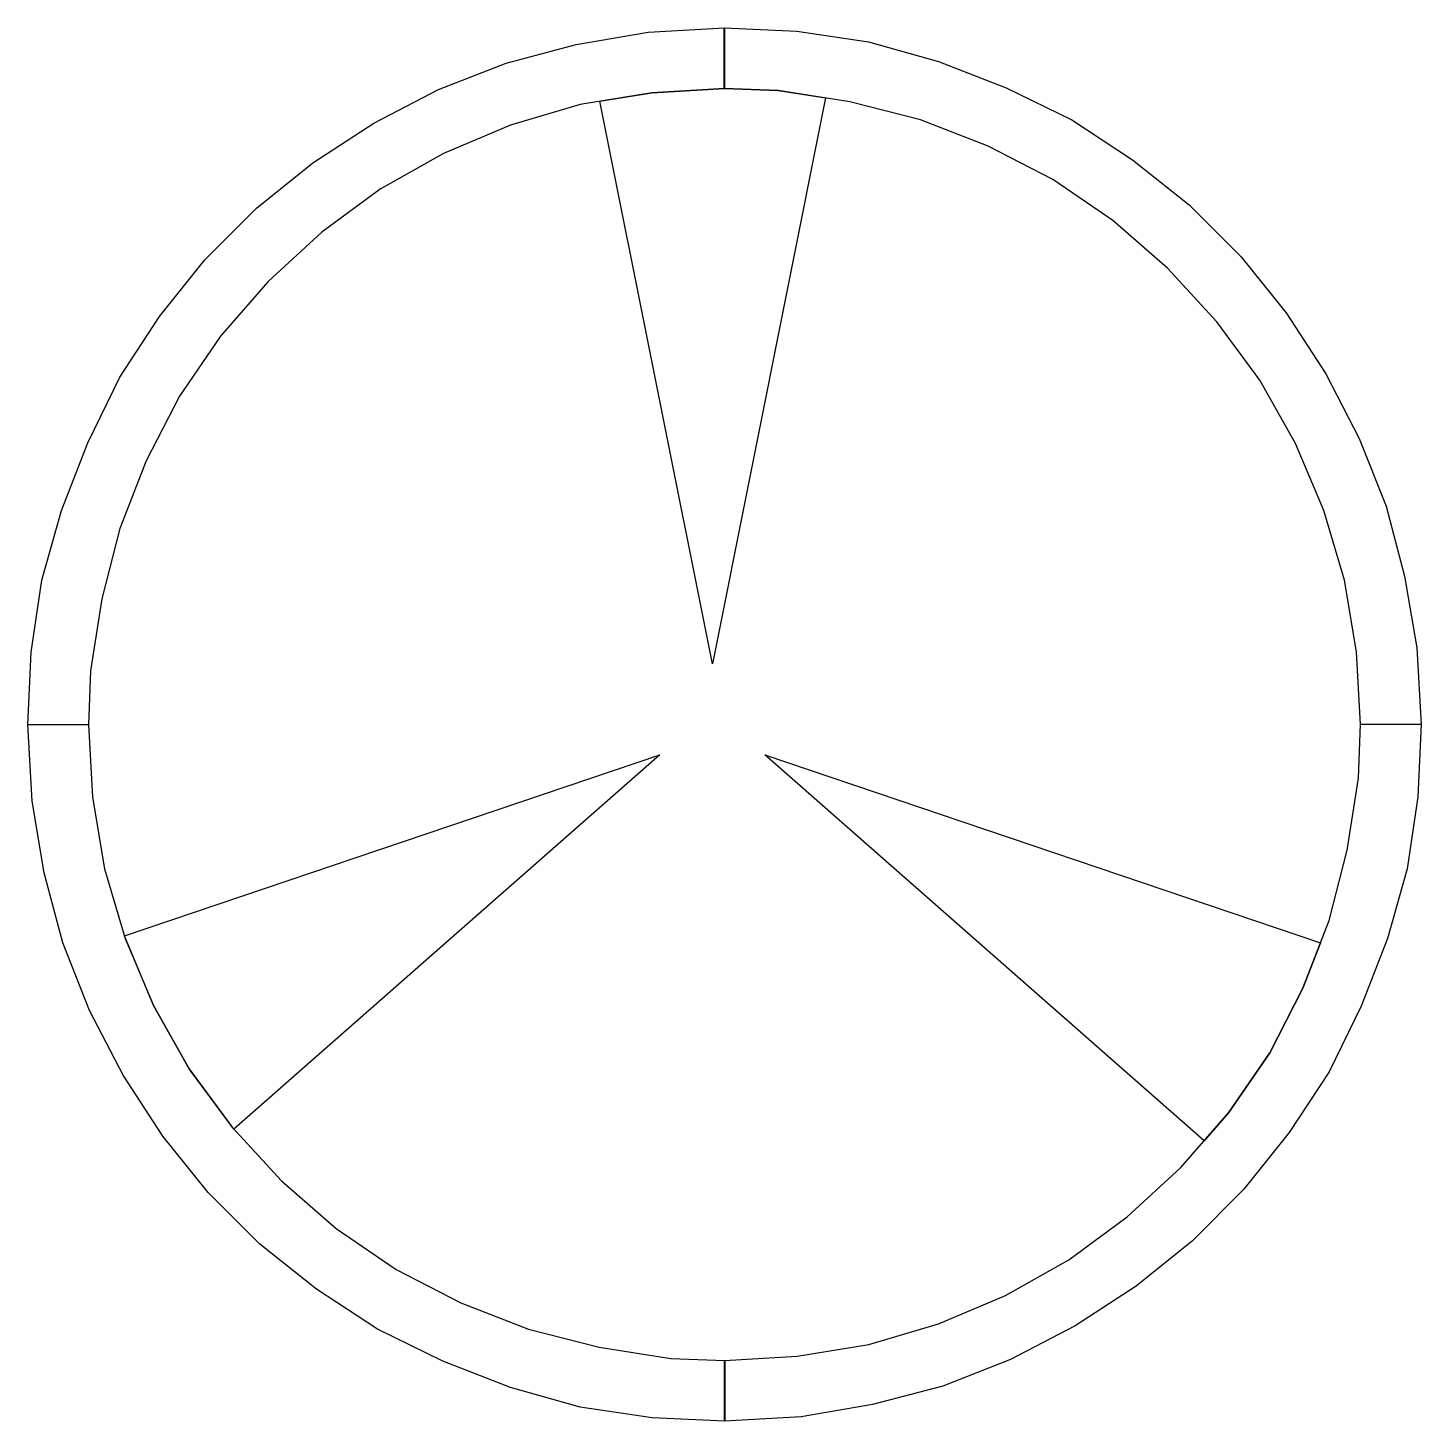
# Model space of a CAD drawing. Extents: x -470.56 to -469.41, y -470.57 to -469.42.
import ezdxf

# ---------------------------------------------------------------- set-up
doc = ezdxf.new("R2010")
doc.units = 13
doc.layers.add('MAGNET', color=11, linetype='Continuous')

msp = doc.modelspace()

# ---------------------------------------------------------------- linework, layer by layer
at = {"layer": 'MAGNET'}
for points in [[(-470.515, -470.0003), (-470.565, -470.0003), (-470.5622, -469.9404), (-470.5535, -469.881), (-470.5373, -469.8233), (-470.5154, -469.7674), (-470.4891, -469.7134), (-470.4562, -469.6633), (-470.4188, -469.6164), (-470.3764, -469.5739), (-470.3297, -469.5363), (-470.2794, -469.5036), (-470.2261, -469.476), (-470.1703, -469.454), (-470.1123, -469.4386), (-470.0531, -469.4285), (-469.99, -469.425), (-469.99, -469.475), (-470.0499, -469.4785), (-470.109, -469.4883), (-470.1666, -469.5053), (-470.2219, -469.5286), (-470.2741, -469.5581), (-470.3224, -469.5937), (-470.3666, -469.6343), (-470.406, -469.6795), (-470.4399, -469.729), (-470.4673, -469.7824), (-470.4892, -469.8383), (-470.504, -469.8964), (-470.5134, -469.9557), (-470.515, -470.0003)], [(-469.9903, -469.475), (-469.9903, -469.425), (-469.9304, -469.4278), (-469.871, -469.4365), (-469.8133, -469.4527), (-469.7574, -469.4746), (-469.7034, -469.5008), (-469.6533, -469.5338), (-469.6064, -469.5712), (-469.5639, -469.6136), (-469.5263, -469.6603), (-469.4936, -469.7106), (-469.466, -469.7639), (-469.4439, -469.8197), (-469.4286, -469.8777), (-469.4185, -469.9368), (-469.415, -470), (-469.465, -470), (-469.4684, -469.9401), (-469.4783, -469.8809), (-469.4953, -469.8234), (-469.5186, -469.7681), (-469.5481, -469.7159), (-469.5837, -469.6676), (-469.6242, -469.6233), (-469.6695, -469.584), (-469.719, -469.5501), (-469.7724, -469.5227), (-469.8283, -469.5008), (-469.8864, -469.486), (-469.9457, -469.4766), (-469.9903, -469.475)], [(-469.9896, -470.525), (-469.9896, -470.575), (-470.0496, -470.5722), (-470.109, -470.5635), (-470.1667, -470.5473), (-470.2226, -470.5254), (-470.2765, -470.4992), (-470.3267, -470.4662), (-470.3736, -470.4288), (-470.4161, -470.3864), (-470.4537, -470.3397), (-470.4864, -470.2894), (-470.514, -470.2361), (-470.536, -470.1803), (-470.5514, -470.1223), (-470.5615, -470.0632), (-470.565, -470), (-470.515, -470), (-470.5115, -470.0599), (-470.5017, -470.1191), (-470.4846, -470.1766), (-470.4613, -470.2319), (-470.4319, -470.2841), (-470.3963, -470.3324), (-470.3557, -470.3767), (-470.3105, -470.416), (-470.261, -470.4499), (-470.2076, -470.4773), (-470.1517, -470.4992), (-470.0935, -470.514), (-470.0343, -470.5234), (-469.9896, -470.525)], [(-469.465, -469.9997), (-469.415, -469.9997), (-469.4178, -470.0596), (-469.4265, -470.119), (-469.4427, -470.1767), (-469.4646, -470.2326), (-469.4908, -470.2866), (-469.5238, -470.3367), (-469.5612, -470.3836), (-469.6036, -470.4261), (-469.6503, -470.4637), (-469.7006, -470.4964), (-469.7539, -470.524), (-469.8097, -470.546), (-469.8677, -470.5614), (-469.9268, -470.5715), (-469.99, -470.575), (-469.99, -470.525), (-469.9301, -470.5215), (-469.8709, -470.5117), (-469.8134, -470.4946), (-469.7581, -470.4714), (-469.7058, -470.4419), (-469.6575, -470.4063), (-469.6133, -470.3657), (-469.574, -470.3205), (-469.54, -470.271), (-469.5127, -470.2176), (-469.4908, -470.1617), (-469.476, -470.1036), (-469.4666, -470.0443), (-469.465, -469.9997)]]:
    msp.add_lwpolyline(points, dxfattribs=at)
for points in [[(-469.9066, -469.4828), (-470, -469.95), (-470.0929, -469.4856), (-470.0499, -469.4785), (-469.99, -469.475), (-469.9457, -469.4766), (-469.9066, -469.4828)], [(-470.4853, -470.1745), (-470.0433, -470.025), (-470.3949, -470.334), (-470.4319, -470.2841), (-470.4613, -470.2319), (-470.4853, -470.1745)], [(-469.5941, -470.3436), (-469.9567, -470.025), (-469.498, -470.1802), (-469.5127, -470.2176), (-469.54, -470.271), (-469.574, -470.3205), (-469.5941, -470.3436)]]:
    msp.add_lwpolyline(points, close=True, dxfattribs=at)

doc.saveas('drawing.dxf')
